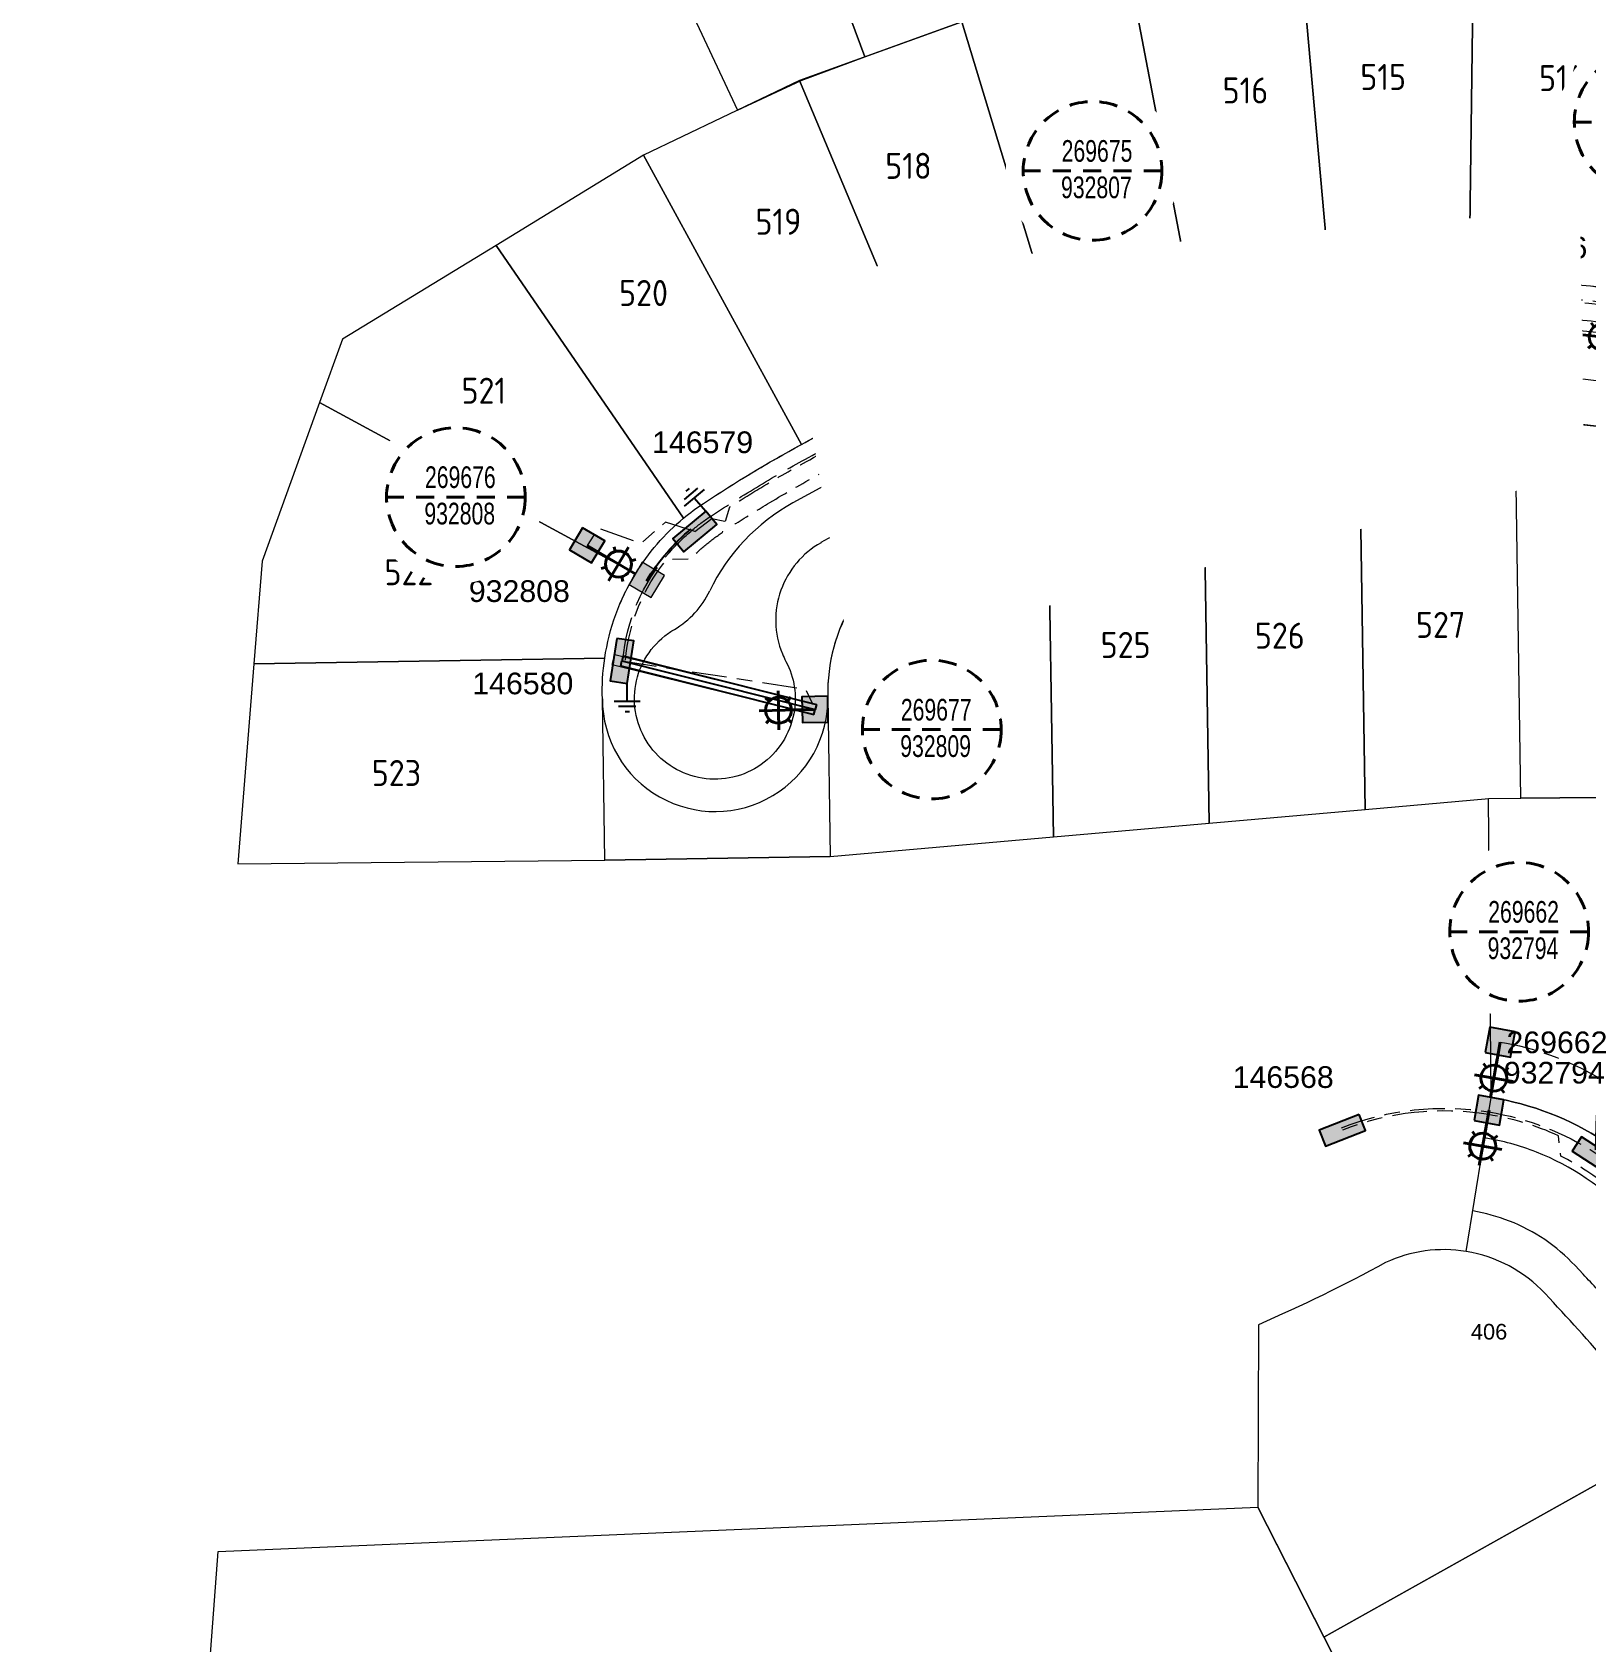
# Model space of a CAD drawing. Header units: metres. Extents: x 286486 to 288014, y 6149260 to 6150844.
# Drawn here: x 287094.4 to 287273.7, y 6149453.8 to 6149639.6 of the extents above; entities that cross this region are included whole.
import ezdxf
from ezdxf.enums import TextEntityAlignment as Align

# ---------------------------------------------------------------- set-up
doc = ezdxf.new("R2010")
doc.units = ezdxf.units.M
for name, pattern in [('Cable Exist UG', [8.2, 4, -1.2, 1.8, -1.2]), ('Dash', [5, 3, -2]), ('IE Trench LV', [6.5, 5, -1.5])]:
    doc.linetypes.add(name, pattern=pattern)
doc.layers.get('0').update_dxf_attribs({"color": 6})
for name, color, linetype, lineweight in [('_User Kerbs', 2, 'Continuous', 5), ('_User Stage 5 Columns', 7, 'Continuous', 5), ('_User Stage 5 Trench', 255, 'Continuous', 5), ('Cadastre Developer_SP_NEW', 2, 'Continuous', 5), ('Cadastre Land Parcels_SP_EXT', 9, 'Continuous', 5), ('Cadastre Roads_SP_NEW', 251, 'Continuous', 5)]:
    doc.layers.add(name, color=color, linetype=linetype, lineweight=lineweight)
for name, color, linetype in [('_User Miscellaneous10', 7, 'Continuous'), ('_User Miscellaneous12', 7, 'Continuous'), ('_User Miscellaneous8', 2, 'Continuous'), ('_User Stage 5 Lots', 7, 'Continuous'), ('_User Stage 5 LV', 7, 'Continuous'), ('_User Stage 5 Pillars', 7, 'Continuous'), ('Equip_LV_EXT', 7, 'Continuous'), ('Equip_SP_SL_EXT', 7, 'Continuous'), ('Mains_LV_New_R17', 2, 'Continuous'), ('Notes', 7, 'Continuous'), ('Notes_HV_MISC', 7, 'Continuous'), ('Notes_LV_MISC', 7, 'Continuous'), ('Notes_SL_MISC', 7, 'Continuous'), ('SupportsUG_SP_LV_SL_EXT', 7, 'Continuous'), ('UG_Details_SP_MISC', 7, 'Continuous')]:
    doc.layers.add(name, color=color, linetype=linetype)
doc.styles.add('COLUMN_LABEL', font='arial.ttf')
doc.styles.add('iecARIAL', font='arial.ttf', dxfattribs={"height": 2})
doc.styles.add('LotNum', font='isocp.shx', dxfattribs={"height": 1.8})
doc.styles.add('POLE_LABEL', font='arial.ttf')
doc.styles.add('RoadName', font='arial.ttf', dxfattribs={"height": 2.5})
doc.styles.get("Standard").update_dxf_attribs({"font": 'arial.ttf'})
doc.linetypes.add('Cable 5', pattern='A,10,-1,["o",Standard,S=2,R=0,X=-1,Y=-0.7],-1e-05,["o",Standard,S=2,R=0,X=-0.2,Y=-0.7],-1.2', length=12.20001)
doc.linetypes.add('Cable New UG', pattern='A,7,-0.25,["x",Standard,S=2,R=0,X=0.2,Y=-0.8],-2.1', length=9.35)

# ---------------------------------------------------------------- blocks, each defined once
blk = doc.blocks.new('Earth')
for p, q in [((0, -2.04), (0, 0)), ((-1.5, -2.04), (1.5, -2.04)), ((-1, -2.64), (1, -2.64)), ((-0.25, -3.24), (0.25, -3.24))]:
    blk.add_line(p, q)
blk = doc.blocks.new('*U14')
blk.add_hatch(color=256).paths.add_polyline_path([(-2.475, 3), (-2.475, 1.02), (2.475, 1.02), (2.475, 3)])
blk.add_lwpolyline([(-2.475, 1.02), (2.475, 1.02), (2.475, 3), (-2.475, 3)], close=True)
at = {"style": 'iecARIAL', "flags": 8}
blk.add_attdef('ASSET_NUM', (1.5, 3.5), '', height=2.5, dxfattribs=at)
for tag, p, flags in [('OWNED_BY', (0, -0.2), 9), ('STATE', (0, -0.4), 9), ('SUPPORT_TYPE', (0, -0.6), 9), ('STREETNAME', (0, -1.8), 9), ('SUBURB', (0, -2), 1), ('USAGE', (0, -0.8), 9), ('LEGEND', (0, -1), 9), ('LOCATION', (0, -1.2), 9), ('NOTES', (0, -1.4), 9), ('PARENT', (0, -1.6), 9)]:
    blk.add_attdef(tag, p, '', height=0.2, dxfattribs=dict(flags=flags))
blk = doc.blocks.new('COLUMN_EXT')
blk.add_hatch(color=256).paths.add_polyline_path([(-1.49, 1.48), (-1.49, -1.49), (1.48, -1.49), (1.48, 1.48)])
blk.add_lwpolyline([(-1.49, -1.49), (1.48, -1.49), (1.48, 1.48), (-1.49, 1.48)], close=True)
for tag, height, style, flags, p in [('ASSET_NUM', 2.5, 'COLUMN_LABEL', 8, (2, 2)), ('STRUCTURE_PLANT_NUMBER', 0.2, 'POLE_LABEL', 9, (1.81, 0.03)), ('STREET_CODE', 0.2, 'COLUMN_LABEL', 9, (1.81, -0.2))]:
    blk.add_attdef(tag, text='', height=height, dxfattribs=dict(style=style, flags=flags)).set_placement(p, align=Align.MIDDLE_LEFT)
at = {"flags": 9}
for tag, p in [('COLUMN_TYPE', (1.81, -0.4)), ('OWNED_BY', (1.81, -0.6)), ('STATE', (1.81, -0.8)), ('USAGE', (1.81, -1)), ('STREETNAME', (1.81, -1.6)), ('SUBURB', (1.81, -1.8)), ('LEGEND', (1.81, -1.2)), ('LOCATION', (1.81, -1.4)), ('NOTES', (1.81, -2))]:
    blk.add_attdef(tag, text='', height=0.2, dxfattribs=at).set_placement(p, align=Align.MIDDLE_LEFT)
at = {"flags": 1}
blk.add_attdef('Z', (1.81, -2.35), '', height=0.2, dxfattribs=at)
blk = doc.blocks.new('SL_LANTERN_EXT')
at = {"lineweight": 40}
for p, q in [((-1.46, 5.68), (-1.06, 5.28)), ((0, 1.97), (0, 6.47)), ((1.46, 5.68), (1.06, 5.28)), ((-2.25, 4.22), (2.25, 4.22)), ((-1.46, 2.76), (-1.06, 3.16)), ((0, 0), (0, 2.72)), ((1.46, 2.76), (1.06, 3.16))]:
    blk.add_line(p, q, dxfattribs=at)
blk.add_circle((0, 4.22), 1.5, dxfattribs=at)
at = {"style": 'iecARIAL', "flags": 8}
blk.add_attdef('ASSET_NUM', (1.5, 1.5), '', height=2.5, dxfattribs=at)
for tag, p, height, flags in [('OPERATING_VOLTAGE', (0.98, -1.65), 0.2, 9), ('ORIENTATION', (0.98, -1.85), 0.2, 9), ('OWNED_BY', (0.98, -2.05), 0.2, 9), ('CONSTRUCTED_VOLTAGE', (0.98, -0.65), 0.2, 9), ('CONTROL_TYPE', (0.98, -0.85), 0.2, 9), ('LANTERN_PURPOSE', (0.98, -1.05), 0.2, 9), ('LANTERN_TYPE', (0.98, -1.25), 0.2, 9), ('NO_PHASES', (0.98, -1.45), 0.2, 9), ('LNUMBER', (2.18, -3.25), 2.5, 8), ('STATE', (0.98, -2.25), 0.2, 9), ('USAGE', (0.98, -2.45), 0.2, 9), ('CEXIST', (0.98, -2.65), 0.2, 9), ('CNEW', (0.98, -2.85), 0.2, 9), ('CNUMBER', (0.98, -3.05), 0.2, 9), ('CREMOVE', (0.98, -3.25), 0.2, 9), ('CREPLACE', (0.98, -3.45), 0.2, 9), ('LKINGHEIGHT', (0.98, -3.65), 0.2, 9), ('LBRACKET', (0.98, -3.85), 0.2, 9), ('LBRACKETVOCAB', (0.98, -4.05), 0.2, 9), ('LCATEGORY', (0.98, -4.25), 0.2, 9), ('LCHARGE1', (0.98, -4.45), 0.2, 9), ('LCHARGE1PERCENT', (0.98, -4.65), 0.2, 9), ('LCHARGE2', (0.98, -4.85), 0.2, 9), ('LCHARGE2PERCENT', (0.98, -5.05), 0.2, 9), ('LCHARGE3', (0.98, -5.25), 0.2, 9), ('LCHARGE3PERCENT', (0.98, -5.45), 0.2, 9), ('LEXIST', (0.98, -5.65), 0.2, 9), ('LLAMP', (0.98, -5.85), 0.2, 9), ('LLAMPVOCAB', (0.98, -6.05), 0.2, 9), ('LMAST', (0.98, -6.25), 0.2, 9), ('LMASTVOCAB', (0.98, -6.45), 0.2, 9), ('LNEW', (0.98, -6.65), 0.2, 9), ('LANTNUMBER', (0.98, -6.85), 0.2, 9), ('LOUTREACH', (0.98, -7.25), 0.2, 9), ('LOUTREACHVOCAB', (0.98, -7.45), 0.2, 9), ('STREETNAME', (0.98, -9.25), 0.2, 9), ('SUBURB', (0.98, -9.45), 0.2, 1), ('LRATECODE', (0.98, -7.65), 0.2, 9), ('LREMOVE', (0.98, -7.85), 0.2, 9), ('LREPLACE', (0.98, -8.05), 0.2, 9), ('LTYPE', (0.98, -8.25), 0.2, 9), ('LTYPEVOCAB', (0.98, -8.45), 0.2, 9), ('LEGEND', (0.98, -8.65), 0.2, 9), ('LOCATION', (0.98, -8.85), 0.2, 9), ('NOTES', (0.98, -9.05), 0.2, 9)]:
    blk.add_attdef(tag, p, '', height=height, dxfattribs=dict(flags=flags))
blk = doc.blocks.new('SLANTERN_NUM_EXT')
blk.add_wipeout([(-0.31, 10), (-0.94, 9.96), (-1.57, 9.88), (-2.18, 9.76), (-2.79, 9.61), (-3.39, 9.41), (-3.97, 9.18), (-4.54, 8.91), (-5.09, 8.61), (-5.62, 8.27), (-6.13, 7.91), (-6.62, 7.5), (-7.07, 7.07), (-7.5, 6.62), (-7.91, 6.13), (-8.27, 5.62), (-8.61, 5.09), (-8.91, 4.54), (-9.18, 3.97), (-9.41, 3.39), (-9.61, 2.79), (-9.76, 2.18), (-9.88, 1.57), (-9.96, 0.94), (-10, 0.31), (-10, -0.31), (-9.96, -0.94), (-9.88, -1.57), (-9.76, -2.18), (-9.61, -2.79), (-9.41, -3.39), (-9.18, -3.97), (-8.91, -4.54), (-8.61, -5.09), (-8.27, -5.62), (-7.91, -6.13), (-7.5, -6.62), (-7.07, -7.07), (-6.62, -7.5), (-6.13, -7.91), (-5.62, -8.27), (-5.09, -8.61), (-4.54, -8.91), (-3.97, -9.18), (-3.39, -9.41), (-2.79, -9.61), (-2.18, -9.76), (-1.57, -9.88), (-0.94, -9.96), (-0.31, -10), (0.31, -10), (0.94, -9.96), (1.57, -9.88), (2.18, -9.76), (2.79, -9.61), (3.39, -9.41), (3.97, -9.18), (4.54, -8.91), (5.09, -8.61), (5.62, -8.27), (6.13, -7.91), (6.62, -7.5), (7.07, -7.07), (7.5, -6.62), (7.91, -6.13), (8.27, -5.62), (8.61, -5.09), (8.91, -4.54), (9.18, -3.97), (9.41, -3.39), (9.61, -2.79), (9.76, -2.18), (9.88, -1.57), (9.96, -0.94), (10, -0.31), (10, 0.31), (9.96, 0.94), (9.88, 1.57), (9.76, 2.18), (9.61, 2.79), (9.41, 3.39), (9.18, 3.97), (8.91, 4.54), (8.61, 5.09), (8.27, 5.62), (7.91, 6.13), (7.5, 6.62), (7.07, 7.07), (6.62, 7.5), (6.13, 7.91), (5.62, 8.27), (5.09, 8.61), (4.54, 8.91), (3.97, 9.18), (3.39, 9.41), (2.79, 9.61), (2.18, 9.76), (1.57, 9.88), (0.94, 9.96), (0.31, 10)])
at = {"linetype": 'Dash', "lineweight": 40, "ltscale": 0.7}
blk.add_line((8, 0), (-8, 0), dxfattribs=at)
blk.add_circle((0, 0), 8, dxfattribs=at)
at = {"lineweight": 40, "width": 0.7}
for tag, p in [('SNUMBER', (0.51, 1.05)), ('CNUMBER', (0.44, -3.15))]:
    blk.add_attdef(tag, text='', height=2.5, dxfattribs=at).set_placement(p, align=Align.CENTER)
at = {"lineweight": 40, "flags": 1}
blk.add_attdef('Z', (0, 0), '', height=0.2, dxfattribs=at)

msp = doc.modelspace()

# ---------------------------------------------------------------- linework, layer by layer
at = {"layer": '_User Kerbs', "color": 251, "linetype": 'Continuous', "elevation": 52.95713}
msp.add_lwpolyline([(287185.3501, 6149580.73547, 0.181185839), (287180.71431, 6149575.25461, 0.185259462), (287180.88132, 6149567.92724, 0.023879556), (287181.29455, 6149567.04238, -0.16928198), (287182.20203, 6149561.00813, -0.195249702), (287178.4283, 6149555.14336, -0.195249702), (287171.63438, 6149553.5688, -0.195249702), (287165.66551, 6149557.17563, -0.195249702), (287163.89998, 6149563.92245, -0.195249702), (287167.33705, 6149569.99066, -0.035548761), (287168.42453, 6149570.73262, 0.150547669), (287172.50538, 6149575.16363)], format="xyb", dxfattribs=at)
at = {"layer": '_User Kerbs', "color": 251, "linetype": 'Continuous', "flags": 128}
for points in [[(287296.4252, 6149482.43045, 0.006796979), (287291.22536, 6149488.86389, 0.012500651), (287281.21379, 6149500.31686, 0.002101681), (287279.47481, 6149502.19272), (287278.56279, 6149503.16828, 0.111888537), (287267.85692, 6149510.43289, 0.05303318), (287261.88521, 6149512.06875, 0.05303318)], [(287310.90324, 6149447.36307), (287302.41701, 6149459.73173), (287301.06477, 6149461.70263), (287299.74375, 6149463.61201, 0.008545699), (287293.81922, 6149471.80191, 0.012500651), (287284.65715, 6149483.40585, 0.012500651), (287274.92657, 6149494.53738, 0.002101681), (287273.2364, 6149496.36058), (287272.32438, 6149497.33614, 0.111888537), (287264.74212, 6149502.48118, 0.053032186), (287260.51284, 6149503.63974, 0.053032186)]]:
    msp.add_lwpolyline(points, format="xyb", dxfattribs=at)
at = {"layer": '_User Miscellaneous10'}
for p, q in [((287260.65005, 6149610.36077), (287260.08863, 6149610.1491)), ((287265.98108, 6149596.22103), (287260.65005, 6149610.36077)), ((287259.52721, 6149609.93743), (287260.08863, 6149610.1491)), ((287264.85824, 6149595.79769), (287259.52721, 6149609.93743)), ((287264.85824, 6149595.79769), (287265.41966, 6149596.00936)), ((287265.98108, 6149596.22103), (287265.41966, 6149596.00936))]:
    msp.add_line(p, q, dxfattribs=at)
at = {"layer": '_User Miscellaneous12', "lineweight": 0}
for points in [[(287284.08066, 6149551.42344), (287266.08098, 6149551.26273), (287265.4, 6149594.98955, -0.032339874), (287283.43522, 6149592.86819, -0.006012511), (287286.75154, 6149592.21743, -0.006012511), (287290.05125, 6149591.48711), (287284.08066, 6149551.42344)], [(287262.64539, 6149516.73767), (287262.33742, 6149551.2293), (287266.08098, 6149551.26273), (287284.08066, 6149551.42344), (287275.69468, 6149511.69738, 0.103971266), (287262.64539, 6149516.73767, -12.364715543)], [(287243.32654, 6149454.49383), (287283.69232, 6149477.09318, 0.0175245), (287268.86949, 6149494.10628, 0.165908569), (287259.75279, 6149498.97161, 0.149743079), (287250.46581, 6149497.70189, -0.022791194), (287235.78432, 6149490.5107), (287235.70747, 6149469.42293), (287243.32654, 6149454.49383)], [(287251.96984, 6149437.55781), (287295.26412, 6149461.79672), (287293.47668, 6149464.40191, 0.012443728), (287283.69232, 6149477.09318), (287243.32654, 6149454.49383), (287251.96984, 6149437.55781)]]:
    msp.add_lwpolyline(points, format="xyb", dxfattribs=at)
at = {"layer": '_User Miscellaneous8'}
for p, q in [((287227.7873, 6149607.27428), (287228.38622, 6149607.31023)), ((287228.63188, 6149593.20479), (287227.7873, 6149607.27428)), ((287228.98514, 6149607.34618), (287228.38622, 6149607.31023)), ((287229.82972, 6149593.2767), (287228.98514, 6149607.34618)), ((287228.63188, 6149593.20479), (287229.2308, 6149593.24074)), ((287229.82972, 6149593.2767), (287229.2308, 6149593.24074)), ((287162.52473, 6149567.68582), (287162.37837, 6149567.10395)), ((287162.52473, 6149567.68582), (287184.80315, 6149562.08206)), ((287162.23201, 6149566.52207), (287162.37837, 6149567.10395)), ((287162.23201, 6149566.52207), (287184.51043, 6149560.91831)), ((287184.80315, 6149562.08206), (287184.65679, 6149561.50019)), ((287184.51043, 6149560.91831), (287184.65679, 6149561.50019))]:
    msp.add_line(p, q, dxfattribs=at)
at = {"layer": '_User Stage 5 Lots', "lineweight": 0}
msp.add_line((287160.41107, 6149544.13065), (287186.40613, 6149544.53549), dxfattribs=at)
msp.add_arc((287173.12149, 6149562.72504), 13, 180, 1.2164132, dxfattribs=at)
at = {"layer": '_User Stage 5 Trench'}
for p, q in [((287227.78732, 6149607.27389), (287228.38622, 6149607.31023)), ((287227.78732, 6149607.27389), (287228.64077, 6149593.20625)), ((287228.98512, 6149607.34656), (287228.38622, 6149607.31023)), ((287228.98512, 6149607.34656), (287229.83856, 6149593.27892)), ((287228.64077, 6149593.20625), (287229.23967, 6149593.24258)), ((287229.83856, 6149593.27892), (287229.23967, 6149593.24258)), ((287161.54384, 6149567.83608), (287161.39975, 6149567.25364)), ((287161.54384, 6149567.83608), (287184.80088, 6149562.08263)), ((287161.25566, 6149566.6712), (287161.39975, 6149567.25364)), ((287161.25566, 6149566.6712), (287184.5127, 6149560.91775)), ((287184.80088, 6149562.08263), (287184.65679, 6149561.50019)), ((287184.5127, 6149560.91775), (287184.65679, 6149561.50019))]:
    msp.add_line(p, q, dxfattribs=at)
at = {"layer": '_User Stage 5 Trench', "linetype": 'IE Trench LV', "flags": 128}
for points in [[(287228.58908, 6149606.65661, -0.012690161), (287236.34155, 6149607.95523, -0.012818896), (287244.2241, 6149608.86537, -0.012810457), (287252.14298, 6149609.37046, -0.012818878), (287260.07728, 6149609.46919, -0.000576635), (287260.43448, 6149609.46406, -0.000576635)], [(287198.19102, 6149597.44925, -0.012813656), (287205.58547, 6149600.3278, -0.012817867), (287213.11766, 6149602.82368, -0.012810487), (287220.76787, 6149604.93042, -0.012818909), (287228.51592, 6149606.64242)], [(287170.57145, 6149582.26074, -0.027510816), (287172.71684, 6149583.85355, -0.010532707), (287178.23396, 6149587.33227, -0.010532707), (287183.8927, 6149590.57554, -0.012814715), (287190.95376, 6149594.19566, -0.012693514), (287198.12181, 6149597.42023)], [(287162.4821, 6149567.22467, -0.158061568), (287167.72901, 6149579.47314, -0.040070682), (287170.50013, 6149582.20121, -0.040070682)]]:
    msp.add_lwpolyline(points, format="xyb", dxfattribs=at)
at = {"layer": 'Cadastre Developer_SP_NEW', "color": 2, "lineweight": 0}
for points in [[(287177.09436, 6149672.64006), (287190.4075, 6149636.78607), (287201.5998, 6149640.81593), (287201.5998, 6149640.81593), (287205.56196, 6149641.79854), (287195.2578, 6149678.54765, 0.020543883), (287177.09436, 6149672.64006, -11596105860.313230515)], [(287159.47705, 6149665.26171), (287175.68745, 6149630.62217), (287183.03671, 6149634.06143), (287190.4075, 6149636.78607), (287177.09436, 6149672.64006, 0.020543883), (287159.47705, 6149665.26171, 4414846745.775787354)]]:
    msp.add_lwpolyline(points, format="xyb", dxfattribs=at)
msp.add_lwpolyline([(286969.61858, 6149458.1295), (287114.54185, 6149447.40141), (287115.79732, 6149464.35801), (287235.70726, 6149469.46257), (287251.9708, 6149437.59199), (287272.11593, 6149404.95158), (287310.61314, 6149355.83052), (287350.40637, 6149316.55855), (287381.80358, 6149292.07257), (287431.43476, 6149259.98495), (287568.81584, 6149469.71812), (287567.72387, 6149470.43397), (287560.40374, 6149475.23803), (287565.91517, 6149483.65453), (287574.32726, 6149478.1326), (287776.74579, 6149345.26426)], dxfattribs=at)
at = {"layer": 'Cadastre Land Parcels_SP_EXT', "linetype": 'Continuous'}
msp.add_lwpolyline([(287114.54185, 6149447.40141), (287115.79732, 6149464.35801), (287235.70726, 6149469.46257), (287251.9708, 6149437.59199)], dxfattribs=at)
at = {"layer": 'Mains_LV_New_R17', "linetype": 'Cable 5'}
for points in [[(287198.11372, 6149597.63371, -0.012813656), (287205.51771, 6149600.51597, -0.012817867), (287213.05965, 6149603.01509, -0.00000002)], [(287165.22753, 6149576.35403, -0.046093337), (287167.57808, 6149579.60437, -0.040065446), (287170.37167, 6149582.3545)]]:
    msp.add_lwpolyline(points, format="xyb", dxfattribs=at)
msp.add_lwpolyline([(287162.37837, 6149567.10395), (287184.65679, 6149561.50019)], dxfattribs=at)
at = {"layer": 'Notes_LV_MISC', "color": 7, "linetype": 'Cable Exist UG', "lineweight": 0, "flags": 128}
for points in [[(287198.31085, 6149597.16335), (287198.60383, 6149600.01813), (287206.44807, 6149603.08263), (287206.83176, 6149609.55214), (287210.72085, 6149610.72993)], [(287265.43874, 6149596.99918), (287265.43874, 6149596.99918), (287260.07787, 6149609.15916), (287260.07787, 6149609.15916)], [(287229.02929, 6149594.21002), (287229.02929, 6149594.21002), (287228.57497, 6149606.33839), (287228.57497, 6149606.33839)], [(287170.76965, 6149582.02238), (287167.39221, 6149583.09395), (287164.57277, 6149580.65721), (287159.69134, 6149582.37973), (287158.35485, 6149580.42583)], [(287162.37837, 6149567.10395), (287183.53739, 6149563.84956), (287184.65679, 6149561.50019)]]:
    msp.add_lwpolyline(points, dxfattribs=at)
for points in [[(287162.78086, 6149567.19735, -0.150934916), (287167.57087, 6149578.82377), (287170.31095, 6149578.88833, -0.026835643), (287172.04195, 6149580.49223, -0.027203466), (287173.96173, 6149581.91937), (287174.80778, 6149584.85439, -0.006817178), (287178.38859, 6149587.07519, -0.010532707), (287184.03637, 6149590.31218, -0.012814715), (287191.08375, 6149593.92528, -0.012814715), (287198.30698, 6149597.17257, -0.012813656), (287205.6871, 6149600.04554, -0.012817867), (287213.20469, 6149602.53659, -0.012810487), (287220.84009, 6149604.63924, -0.005384017), (287224.07741, 6149605.40521), (287225.92154, 6149603.71665), (287231.78898, 6149604.85618), (287233.40505, 6149607.207, -0.004872256), (287236.38359, 6149607.65819, -0.012818896), (287244.25086, 6149608.56656, -0.012810457), (287252.1544, 6149609.07068, -0.012818878), (287260.07332, 6149609.16921, -0.00000757), (287260.078, 6149609.16915, -0.00000757)], [(287260.078, 6149609.16915, -0.05182558), (287291.46991, 6149605.51218, -0.020423128)], [(287231.00649, 6149606.80034), (287233.7427, 6149605.23562, -0.004840957), (287236.66384, 6149605.67792, -0.012818896), (287244.42926, 6149606.57453, -0.012810457), (287252.23054, 6149607.07213, -0.012818878), (287260.04694, 6149607.16939, -0.012810436), (287267.85817, 6149606.86605, -0.012818834), (287275.64346, 6149606.16293)], [(287170.76965, 6149582.02238), (287172.74834, 6149583.51381), (287175.52848, 6149582.94068, -0.00751133), (287179.41944, 6149585.36132, -0.010532707), (287184.99412, 6149588.55641, -0.012814715), (287191.95028, 6149592.12275, -0.012814715), (287199.08003, 6149595.32801, -0.012813656), (287206.36464, 6149598.1638, -0.012817867), (287213.78491, 6149600.6226, -0.012810487), (287221.32152, 6149602.69804, -0.004849014), (287224.19869, 6149603.38205), (287226.14537, 6149605.86652)], [(287263.68476, 6149523.12141, -0.092695233), (287274.92885, 6149519.06227), (287274.60022, 6149510.01144)], [(287315.20798, 6149460.99175), (287309.08598, 6149459.40503), (287306.87238, 6149462.63092), (287307.33819, 6149468.18546), (287307.70403, 6149468.45418, 0.024389907), (287289.61162, 6149491.87531, 0.010427485), (287280.33198, 6149502.33812, 0.040980066), (287276.44871, 6149506.17457, 0.057813699), (287270.67244, 6149509.97489), (287270.39017, 6149512.32616, 0.066084151), (287262.32398, 6149514.76446, 0.134792633), (287245.47454, 6149512.96197, -0.134792633)]]:
    msp.add_lwpolyline(points, format="xyb", dxfattribs=at)
at = {"layer": 'UG_Details_SP_MISC', "color": 7, "linetype": 'Cable Exist UG', "lineweight": 0, "flags": 128}
for points in [[(287260.99695, 6149609.45432, -0.011325535), (287268.00627, 6149609.16128, -0.012623059), (287275.79066, 6149608.46128, -0.012623059)], [(287245.36479, 6149513.24118, -0.134792633), (287262.37219, 6149515.06056, -0.103913853), (287274.76888, 6149510.27143)]]:
    msp.add_lwpolyline(points, format="xyb", dxfattribs=at)

# ---------------------------------------------------------------- block references
at = {"layer": '_User Stage 5 Columns'}
ref = msp.add_blockref('COLUMN_EXT', (287213.0553, 6149603.02944), dxfattribs=dict(at, rotation=196.865))
ref.add_attrib('ASSET_NUM', '932807', dxfattribs={"layer": '0', "height": 2.5, "style": 'COLUMN_LABEL'}).set_placement((287213.37654, 6149611.78322), align=Align.MIDDLE_LEFT)
ref = msp.add_blockref('COLUMN_EXT', (287165.23457, 6149576.43554), dxfattribs=dict(at, rotation=239.352))
ref.add_attrib('ASSET_NUM', '932808', dxfattribs={"layer": '0', "height": 2.5, "style": 'COLUMN_LABEL'}).set_placement((287144.7181, 6149575.14969), align=Align.MIDDLE_LEFT)
at = {"layer": '_User Stage 5 LV'}
ref = msp.add_blockref('SL_LANTERN_EXT', (287210.72029, 6149610.72969), dxfattribs=dict(at, rotation=196.8765032039919))
ref.add_attrib('ASSET_NUM', '269675', (287210.22317, 6149622.40689), dxfattribs={"layer": '0', "height": 2.5, "style": 'iecARIAL'})
ref = msp.add_blockref('COLUMN_EXT', (287210.72085, 6149610.72993), dxfattribs=dict(at, rotation=196.865))
ref.add_attrib('ASSET_NUM', '932807', dxfattribs={"layer": '0', "height": 2.5, "style": 'COLUMN_LABEL'}).set_placement((287209.89532, 6149619.76599), align=Align.MIDDLE_LEFT)
at = {"layer": '_User Stage 5 Pillars'}
ref = msp.add_blockref('*U14', (287228.19175, 6149608.31152), dxfattribs=dict(at, rotation=190.991))
ref.add_attrib('ASSET_NUM', '146577', (287230.03424, 6149612.81704), dxfattribs={"layer": '0', "height": 2.5, "style": 'iecARIAL'})
ref = msp.add_blockref('*U14', (287197.53393, 6149599.01713), dxfattribs=dict(at, rotation=202.738))
ref.add_attrib('ASSET_NUM', '146578', (287183.19208, 6149599.29456), dxfattribs={"layer": '0', "height": 2.5, "style": 'iecARIAL'})
ref = msp.add_blockref('*U14', (287229.43842, 6149592.2421), dxfattribs=dict(at, rotation=11.74500000000001))
ref.add_attrib('ASSET_NUM', '146577A', (287231.87475, 6149587.97798), dxfattribs={"layer": '0', "height": 2.5, "style": 'iecARIAL'})
ref = msp.add_blockref('*U14', (287169.48456, 6149583.5679), dxfattribs=dict(at, rotation=219.743))
ref.add_attrib('ASSET_NUM', '146579', (287165.85815, 6149591.07345), dxfattribs={"layer": '0', "height": 2.5, "style": 'iecARIAL'})
ref = msp.add_blockref('*U14', (287160.39148, 6149567.40786), dxfattribs=dict(at, rotation=261.304))
ref.add_attrib('ASSET_NUM', '146580', (287145.11589, 6149563.24903), dxfattribs={"layer": '0', "height": 2.5, "style": 'iecARIAL'})
at = {"layer": 'Equip_LV_EXT'}
ref = msp.add_blockref('*U14', (287260.09971, 6149611.16904), dxfattribs=dict(at, rotation=179.377))
ref.add_attrib('ASSET_NUM', '146576', (287262.07653, 6149613.53546), dxfattribs={"layer": '0', "height": 2.5, "style": 'iecARIAL'})
ref = msp.add_blockref('*U14', (287265.4, 6149594.98955), dxfattribs=dict(at, rotation=358.896))
ref.add_attrib('ASSET_NUM', '146576A', (287249.53593, 6149589.31194), dxfattribs={"layer": '0', "height": 2.5, "style": 'iecARIAL'})
ref = msp.add_blockref('*U14', (287244.74284, 6149514.8233), dxfattribs=dict(at, rotation=201.46))
ref.add_attrib('ASSET_NUM', '146568', (287232.82472, 6149517.8378), dxfattribs={"layer": '0', "height": 2.5, "style": 'iecARIAL'})
ref = msp.add_blockref('*U14', (287275.69468, 6149511.69738), dxfattribs=dict(at, rotation=147.009))
ref.add_attrib('ASSET_NUM', '146567', (287277.56963, 6149511.52727), dxfattribs={"layer": '0', "height": 2.5, "style": 'iecARIAL'})
at = {"layer": 'Equip_SP_SL_EXT', "linetype": 'IE Trench LV'}
ref = msp.add_blockref('SL_LANTERN_EXT', (287275.93379, 6149608.66113), dxfattribs=dict(at, rotation=173.3712535716943))
ref.add_attrib('ASSET_NUM', '269669', (287278.85477, 6149617.19821), dxfattribs={"layer": '0', "height": 2.5, "style": 'iecARIAL'})
ref = msp.add_blockref('SL_LANTERN_EXT', (287262.3995, 6149515.27311), dxfattribs=dict(at, rotation=169.9577753565895))
ref.add_attrib('ASSET_NUM', '269662', (287264.40612, 6149521.84348), dxfattribs={"layer": '0', "height": 2.5, "style": 'iecARIAL'})
at = {"layer": 'Notes_LV_MISC', "color": 2, "lineweight": 0, "rotation": 220.6128422701541}
msp.add_blockref('Earth', (287172.03977, 6149584.36599), dxfattribs=at)
at = {"layer": 'Notes_LV_MISC', "color": 2, "lineweight": 0}
msp.add_blockref('Earth', (287162.98277, 6149564.50772), dxfattribs=at)
at = {"layer": 'Notes_SL_MISC', "linetype": 'IE Trench LV'}
ref = msp.add_blockref('SL_LANTERN_EXT', (287263.68476, 6149523.12141), dxfattribs=dict(at, rotation=169.9577753565895))
ref.add_attrib('ASSET_NUM', 'L', (287265.69139, 6149529.69178), dxfattribs={"layer": '0', "height": 2.5, "style": 'iecARIAL'})
at = {"layer": 'Notes_SL_MISC'}
ref = msp.add_blockref('COLUMN_EXT', (287263.68476, 6149523.12141), dxfattribs=dict(at, rotation=349.9577753586908))
ref.add_attrib('ASSET_NUM', 'C', dxfattribs={"layer": '0', "height": 2.5, "style": 'COLUMN_LABEL'}).set_placement((287265.38676, 6149527.44349), align=Align.MIDDLE_LEFT)
at = {"layer": 'SupportsUG_SP_LV_SL_EXT'}
ref = msp.add_blockref('COLUMN_EXT', (287262.3995, 6149515.27311), dxfattribs=dict(at, rotation=349.9577753586908))
ref.add_attrib('ASSET_NUM', '932794', dxfattribs={"layer": '0', "height": 2.5, "style": 'COLUMN_LABEL'}).set_placement((287264.10149, 6149519.59519), align=Align.MIDDLE_LEFT)

# ---------------------------------------------------------------- texts
at = {"layer": '_User Miscellaneous12'}
for s, p in [('407', (287270.8028, 6149538.16296)), ('406', (287262.39735, 6149490.61288))]:
    msp.add_text(s, height=1.8, dxfattribs=at).set_placement(p, align=Align.TOP_CENTER)
at = {"layer": '_User Stage 5 Lots', "lineweight": 0, "char_height": 3, "width": 8.6113974, "attachment_point": 2, "style": 'LotNum', "bg_fill": 3, "box_fill_scale": 1.5, "bg_fill_color": 256, "bg_fill_true_color": 13158600, "bg_fill_transparency": 0}
for s, insert in [('515', (287250.18487, 6149635.96083)), ('514', (287270.83327, 6149635.82996)), ('516', (287234.29384, 6149634.40506)), ('517', (287215.95803, 6149631.07128)), ('518', (287195.42522, 6149625.71015)), ('519', (287180.42319, 6149619.26484)), ('521', (287146.44626, 6149599.77036)), ('522', (287137.80519, 6149578.83132)), ('523', (287136.36502, 6149555.6675))]:
    msp.add_mtext(s, dxfattribs=dict(at, insert=insert))
at = {"layer": 'Notes', "color": 2, "lineweight": 0, "style": 'RoadName'}
for s, rotation, p in [('CLOSE', 6.8005193, (287238.32454, 6149600.32437)), ('TRESSIDER', 22.6252786, (287192.1776, 6149585.99553))]:
    msp.add_text(s, height=3, rotation=rotation, dxfattribs=at).set_placement(p)

# ---------------------------------------------------------------- next in the draw order: linework, layer by layer
at = {"layer": '_User Stage 5 Lots', "lineweight": 0}
for points in [[(287228.19181, 6149608.31124, -0.025633579), (287244.07247, 6149610.55859), (287240.68261, 6149648.40709), (287221.06793, 6149645.63132), (287228.19181, 6149608.31124)], [(287260.60077, 6149649.16573), (287240.68261, 6149648.40709), (287244.07247, 6149610.55859, -0.025633544), (287260.09971, 6149611.16904), (287260.60077, 6149649.16573)], [(287276.10546, 6149610.13648), (287280.49197, 6149647.88213), (287260.60077, 6149649.16573), (287260.09971, 6149611.16904, -0.02563348), (287276.10525, 6149610.13618, 0.679835646)], [(287228.19175, 6149608.31152), (287221.06793, 6149645.63132), (287201.60002, 6149640.81623), (287212.62447, 6149604.45057, -0.025615657), (287228.19175, 6149608.31152, -10.258661574)], [(287212.62447, 6149604.45057), (287201.60002, 6149640.81623), (287182.84595, 6149634.06371), (287197.53393, 6149599.01713, -0.025635733), (287212.62447, 6149604.45057, -0.128659814)], [(287160.39148, 6149567.40786, -0.100635366), (287163.92981, 6149577.14611), (287127.50336, 6149596.91392), (287120.86204, 6149578.61277), (287119.89761, 6149566.77723), (287160.39148, 6149567.40786)], [(287160.39148, 6149567.40786), (287119.89761, 6149566.77723), (287118.07806, 6149543.67722), (287160.41107, 6149544.13065), (287160.12149, 6149562.72504, -0.045193982), (287160.39148, 6149567.40786, -1.505663841)]]:
    msp.add_lwpolyline(points, format="xyb", dxfattribs=at)

# ---------------------------------------------------------------- next in the draw order: block references
at = {"layer": '_User Stage 5 LV'}
ref = msp.add_blockref('SL_LANTERN_EXT', (287158.35429, 6149580.42559), dxfattribs=dict(at, rotation=239.352))
ref.add_attrib('ASSET_NUM', '269676', (287137.2821, 6149586.70713), dxfattribs={"layer": '0', "height": 2.5, "style": 'iecARIAL'})
ref = msp.add_blockref('COLUMN_EXT', (287158.35485, 6149580.42583), dxfattribs=dict(at, rotation=239.352))
ref.add_attrib('ASSET_NUM', '932808', dxfattribs={"layer": '0', "height": 2.5, "style": 'COLUMN_LABEL'}).set_placement((287137.06502, 6149583.92308), align=Align.MIDDLE_LEFT)

# ---------------------------------------------------------------- next in the draw order: texts
at = {"layer": '_User Stage 5 Lots', "lineweight": 0, "char_height": 3, "width": 8.6113974, "attachment_point": 2, "style": 'LotNum', "bg_fill": 3, "box_fill_scale": 1.5, "bg_fill_color": 256, "bg_fill_true_color": 13158600, "bg_fill_transparency": 0}
for s, insert in [('520', (287164.86554, 6149611.04151)), ('527', (287256.80967, 6149572.7547)), ('525', (287220.47782, 6149570.43953)), ('526', (287238.25799, 6149571.51368)), ('524', (287199.03048, 6149566.40462))]:
    msp.add_mtext(s, dxfattribs=dict(at, insert=insert))

# ---------------------------------------------------------------- next in the draw order: linework, layer by layer
at = {"layer": '_User Kerbs', "color": 251, "linetype": 'Continuous'}
for points in [[(287381.08608, 6149568.49963), (287381.06602, 6149568.52047), (287371.7754, 6149578.16753, 0.097025014), (287361.45388, 6149585.39331, 0.041690796), (287356.3, 6149587.18168, 0.005734965), (287355.56968, 6149587.35977), (287341.62736, 6149590.5908), (287327.01461, 6149593.97718), (287312.40186, 6149597.36357), (287297.78911, 6149600.74995), (287292.51565, 6149601.97204, 0.016137786), (287282.93767, 6149603.86825, 0.033676545), (287262.6735, 6149605.81652, 0.033676545), (287242.33122, 6149605.02672, 0.033676545), (287222.27912, 6149601.51314, 0.033676545), (287202.88023, 6149595.33939, 0.016833501), (287193.53613, 6149591.28805, 0.014690906), (287185.61978, 6149587.24536), (287182.10648, 6149585.31905, 0.157235152), (287172.50538, 6149575.16363)], [(287377.73698, 6149563.99077), (287377.07562, 6149564.67751), (287367.785, 6149574.32457, 0.097025014), (287359.20841, 6149580.32878, 0.041690796), (287354.92583, 6149581.81481, 0.005734966), (287354.31898, 6149581.9628), (287340.37665, 6149585.19382), (287325.7639, 6149588.58021), (287311.15116, 6149591.96659), (287296.53841, 6149595.35298), (287291.26494, 6149596.57506, 0.016137786), (287282.03768, 6149598.40185, 0.033676545), (287262.51552, 6149600.27878, 0.033676545), (287242.9181, 6149599.51789, 0.033676545), (287223.60024, 6149596.13296, 0.033676545), (287204.91167, 6149590.18528, 0.016833501), (287195.90972, 6149586.28229, 0.014690906), (287188.28324, 6149582.38763), (287185.33128, 6149580.76909)]]:
    msp.add_lwpolyline(points, format="xyb", dxfattribs=at)
at = {"layer": '_User Stage 5 Lots', "lineweight": 0}
for points in [[(287197.53393, 6149599.01713), (287182.84595, 6149634.06371), (287164.88134, 6149625.42749), (287183.07862, 6149592.06794, -0.025633639), (287197.53393, 6149599.01713, -2.375655167)], [(287169.48456, 6149583.5679, -0.027510816), (287171.78004, 6149585.27214, -0.021067751), (287183.07862, 6149592.06794), (287164.88134, 6149625.42749), (287147.8676, 6149615.03782), (287169.48456, 6149583.5679)], [(287163.92981, 6149577.14611, -0.082194437), (287169.48456, 6149583.5679), (287147.8676, 6149615.03782), (287130.15522, 6149604.22152), (287127.50336, 6149596.91392), (287163.92981, 6149577.14611)], [(287229.43842, 6149592.2421), (287230.12138, 6149548.38843), (287248.09888, 6149549.97291), (287247.40109, 6149594.77967, 0.032306799), (287229.43842, 6149592.2421, 9.725172265)], [(287247.40109, 6149594.77967), (287248.09888, 6149549.97291), (287262.35568, 6149551.22947), (287266.08098, 6149551.26273), (287265.4, 6149594.98955, 0.03205539), (287247.40109, 6149594.77967, 26.39022858)], [(287212.14387, 6149546.80394), (287230.12138, 6149548.38843), (287229.43842, 6149592.2421, 0.033133882), (287211.51385, 6149587.25864), (287212.14387, 6149546.80394)], [(287186.40613, 6149544.53549), (287212.14387, 6149546.80394), (287211.51385, 6149587.25864, 0.026993285), (287197.4983, 6149581.47466, 0.144322295), (287189.08556, 6149573.91512, 0.144322377), (287186.11856, 6149563.00101), (287186.40613, 6149544.53549)]]:
    msp.add_lwpolyline(points, format="xyb", dxfattribs=at)
at = {"layer": 'Cadastre Roads_SP_NEW', "color": 2, "lineweight": 0}
for points in [[(287304.60503, 6149448.18211), (287295.26398, 6149461.79666), (287295.26398, 6149461.79666), (287293.47654, 6149464.40185, 0.012443729), (287283.69218, 6149477.09312, 0.008761577), (287276.42983, 6149485.72956, 0.008761577), (287268.86934, 6149494.10623, 0.165908571), (287259.75265, 6149498.97156), (287262.64524, 6149516.73762, -0.103971266), (287275.69453, 6149511.69732, -0.030415347), (287279.01768, 6149509.24058, -0.040473528), (287283.31732, 6149505.00136, -0.010372964), (287292.65748, 6149494.46813, -0.010373281), (287301.5536, 6149483.55728), (287306.94628, 6149483.40315), (287317.38311, 6149468.30256), (287316.86538, 6149462.12891, 0.000009451), (287334.80954, 6149435.97534)], [(287286.75154, 6149592.21743, 0.038359844), (287265.4, 6149594.98955, 0.03205539), (287247.40109, 6149594.77967, 0.016149187), (287238.37876, 6149593.80104, 0.016149187), (287229.43842, 6149592.2421, 0.013907362), (287221.83322, 6149590.43936, 0.019217665), (287211.51385, 6149587.25864, 0.026993285), (287197.4983, 6149581.47466, 0.071789251), (287192.74642, 6149578.30196, 0.071789251), (287189.08556, 6149573.91512, 0.071789291), (287186.81448, 6149568.67217, 0.071789292), (287186.11856, 6149563.00101), (287186.40613, 6149544.53549), (287160.41107, 6149544.13065), (287160.12149, 6149562.72504, -0.045193981), (287160.39148, 6149567.40786, -0.050190926), (287161.67064, 6149572.45502, -0.050190926), (287163.92981, 6149577.14611, -0.04102804), (287166.44327, 6149580.58529, -0.04102804), (287169.48456, 6149583.5679, -0.027510816), (287171.78004, 6149585.27214, -0.010532707), (287177.35774, 6149588.78906, -0.010532707), (287183.07862, 6149592.06794, -0.012814715), (287190.21721, 6149595.72781, -0.012814715), (287197.53393, 6149599.01713, -0.012813656), (287205.00956, 6149601.92728, -0.012817867), (287212.62447, 6149604.45057, -0.012810487), (287220.35866, 6149606.58043, -0.012818909), (287228.19181, 6149608.31124, -0.012810474), (287236.10333, 6149609.63845, -0.012818896), (287244.07247, 6149610.55859, -0.012810457), (287252.07827, 6149611.06923, -0.012818878), (287260.09971, 6149611.16904, -0.012810436), (287268.11573, 6149610.85775, -0.012818834), (287276.10525, 6149610.13618)]]:
    msp.add_lwpolyline(points, format="xyb", dxfattribs=at)

# ---------------------------------------------------------------- next in the draw order: block references
at = {"layer": '_User Stage 5 Columns'}
ref = msp.add_blockref('COLUMN_EXT', (287184.65679, 6149561.50018), dxfattribs=dict(at, rotation=91.28300000000003))
ref.add_attrib('ASSET_NUM', '932809', dxfattribs={"layer": '0', "height": 2.5, "style": 'COLUMN_LABEL'}).set_placement((287190.44773, 6149557.77312), align=Align.MIDDLE_LEFT)
at = {"layer": '_User Stage 5 LV'}
ref = msp.add_blockref('SL_LANTERN_EXT', (287184.65679, 6149561.50019), dxfattribs=dict(at, rotation=91.28300000000003))
ref.add_attrib('ASSET_NUM', '269677', (287192.27168, 6149559.99328), dxfattribs={"layer": '0', "height": 2.5, "style": 'iecARIAL'})
ref = msp.add_blockref('COLUMN_EXT', (287184.65735, 6149561.50043), dxfattribs=dict(at, rotation=91.28300000000003))
ref.add_attrib('ASSET_NUM', '932809', dxfattribs={"layer": '0', "height": 2.5, "style": 'COLUMN_LABEL'}).set_placement((287192.34046, 6149556.7771), align=Align.MIDDLE_LEFT)

# ---------------------------------------------------------------- next in the draw order: block references
at = {"layer": 'Notes_SL_MISC'}
for p, values in [((287280.22771, 6149629.25307), {'SNUMBER': '269669', 'CNUMBER': '932801'}), ((287143.22624, 6149585.99448), {'SNUMBER': '269676', 'CNUMBER': '932808'}), ((287265.87081, 6149535.85077), {'SNUMBER': '269662', 'CNUMBER': '932794'})]:
    msp.add_blockref('SLANTERN_NUM_EXT', p, dxfattribs=at).add_auto_attribs(values)

# ---------------------------------------------------------------- next in the draw order: wipeouts: each hides what was drawn before it
at = {"color": 2, "linetype": 'Cable New UG', "lineweight": 0}
msp.add_wipeout([(287181.22293, 6149611.77376), (287272.88937, 6149619.17477), (287273.35233, 6149588.64559), (287188.63032, 6149567.83023)], dxfattribs=at).dxf.layer = 'Notes_HV_MISC'

# ---------------------------------------------------------------- next in the draw order: block references
at = {"layer": 'Notes_SL_MISC'}
for p, values in [((287216.6642, 6149623.62955), {'SNUMBER': '269675', 'CNUMBER': '932807'}), ((287198.1171, 6149559.16875), {'SNUMBER': '269677', 'CNUMBER': '932809'})]:
    msp.add_blockref('SLANTERN_NUM_EXT', p, dxfattribs=at).add_auto_attribs(values)

doc.saveas('drawing.dxf')
